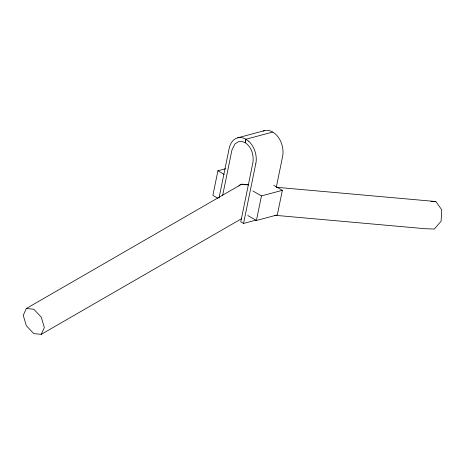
<?xml version="1.0" encoding="UTF-8"?>
<svg xmlns="http://www.w3.org/2000/svg" width="465" height="465" viewBox="0 0 465 465"><rect width="100%" height="100%" fill="white"/><g stroke="black" fill="none" stroke-linecap="round" stroke-linejoin="round"><path stroke-width="0.7" d="M225.577 168.731L217.916 170.783L212.883 195.364L217.8 198.2M219.003 198.096L229.181 148.352A18.844 13.328 75 0 1 243.172 137.977L245.944 139.227L245.235 142.703L242.695 141.691L238.516 141.668L234.959 143.918L231.954 149.951L222.648 195.434M263.178 131.095A18.844 13.328 75 0 1 269.991 130.793L272.763 132.043L245.88 139.25L245.171 142.72C251.577 146.87 253.803 154.886 252.989 162.157L240.777 221.846L243.555 223.45L255.93 220.137M243.555 223.45L255.767 163.756M256.418 220.497L261.452 195.922L282.354 190.319L277.32 214.9L256.418 220.497L247.822 215.533M276.332 187.128L282.586 156.571A18.844 13.328 75 0 0 275.344 133.943L272.699 132.066M248.566 184.797L241.783 184.123L26.342 308.504L23.25 315.334L26.342 325.733L33.8 333.608L41.257 334.347L241.631 218.666M41.257 334.347L44.349 327.517L41.257 317.118L33.8 309.242L26.342 308.504M238.876 186.105L240.236 184.535L248.554 184.838M237.638 137.838L264.457 130.653M430.985 201.357L435.833 201.531L441.75 209.82L441.111 221.212L434.293 229.042L425.283 228.722L274.856 215.283M276.727 187.314L435.833 201.531M273.751 185.355L282.354 190.319M217.916 170.783L224.054 174.334M252.85 190.958L261.452 195.922M245.88 139.25L248.531 141.128M248.595 141.11A18.844 13.328 75 0 1 255.831 163.738"/></g></svg>
